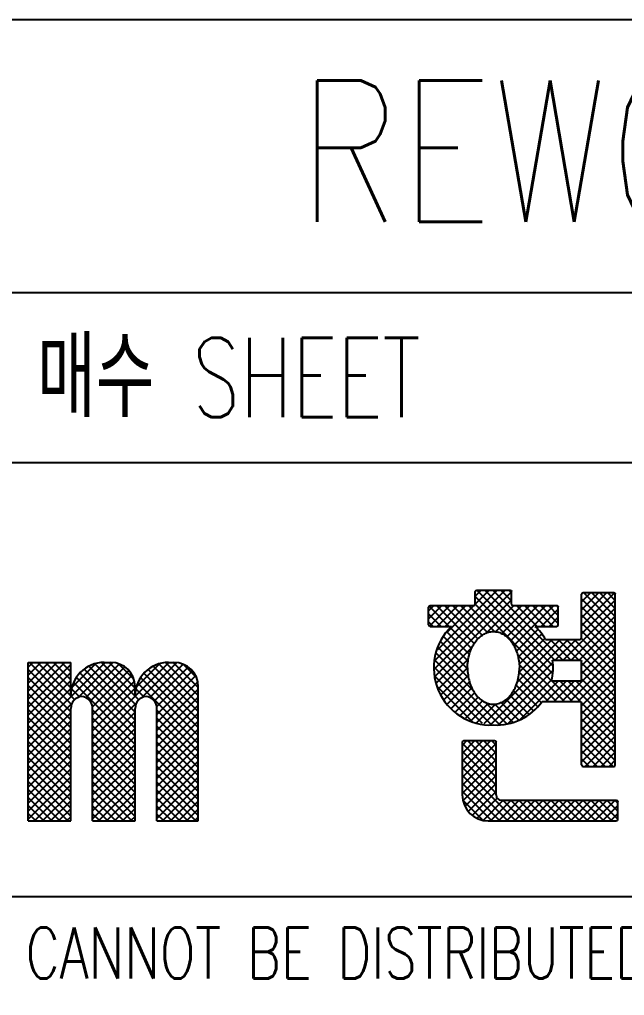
# Model space of a CAD drawing. Extents: x 260 to 819, y -886 to -454.
# Drawn here: x 707.34 to 728.73, y -876.4 to -841.91 of the extents above; entities that cross this region are included whole.
import ezdxf
from ezdxf.enums import TextEntityAlignment as Align

# ---------------------------------------------------------------- set-up
doc = ezdxf.new("R2010")
doc.units = 0
doc.header["$LTSCALE"] = 150
doc.header["$MEASUREMENT"] = 0
doc.linetypes.add('DASHED', pattern=[0.75, 0.5, -0.25])
doc.layers.get('0').update_dxf_attribs({"color": 6, "linetype": 'CONTINUOUS'})
doc.layers.add('5', color=4, linetype='CONTINUOUS')
doc.styles.get("Standard").update_dxf_attribs({"font": 'romans.shx', "width": 0.8, "bigfont": 'whgtxt.shx'})

# ---------------------------------------------------------------- blocks, each defined once
blk = doc.blocks.new('*H17')
at = {"color": 2, "linetype": 'Continuous'}
for p, q in [((-97.31, 6.518), (-98.812, 8.02)), ((-97.277, 6.768), (-98.775, 8.266)), ((-97.167, 6.941), (-98.492, 8.266)), ((-97.31, 7.366), (-98.21, 8.266)), ((-97.31, 7.649), (-97.927, 8.266)), ((-97.31, 7.932), (-97.644, 8.266)), ((-97.31, 8.215), (-97.361, 8.266)), ((-95.035, 6.223), (-96.839, 8.027)), ((-95.035, 6.506), (-96.657, 8.127)), ((-95.005, 6.758), (-96.462, 8.215)), ((-94.898, 6.934), (-96.218, 8.254)), ((-95.035, 7.354), (-95.949, 8.268)), ((-95.092, 7.694), (-95.609, 8.211)), ((-92.804, 6.254), (-94.57, 8.021)), ((-92.804, 6.537), (-94.39, 8.123)), ((-92.804, 6.819), (-94.197, 8.213)), ((-92.804, 7.102), (-93.953, 8.252)), ((-92.804, 7.385), (-93.686, 8.268)), ((-92.868, 7.732), (-93.339, 8.203)), ((-97.31, 6.235), (-98.812, 7.737)), ((-95.035, 5.657), (-97.11, 7.732)), ((-95.035, 5.94), (-96.981, 7.885)), ((-92.804, 5.688), (-94.839, 7.724)), ((-92.804, 5.971), (-94.712, 7.879)), ((-97.31, 5.952), (-98.812, 7.454)), ((-96.985, 7.041), (-97.272, 7.328)), ((-95.035, 5.374), (-97.205, 7.544)), ((-94.72, 7.038), (-94.999, 7.318)), ((-92.804, 5.405), (-94.935, 7.536)), ((-97.31, 5.669), (-98.812, 7.171)), ((-97.31, 5.386), (-98.812, 6.888)), ((-97.31, 5.103), (-98.812, 6.606)), ((-95.035, 5.091), (-96.538, 6.594)), ((-92.804, 5.122), (-94.263, 6.582)), ((-97.31, 4.821), (-98.812, 6.323)), ((-95.035, 4.809), (-96.538, 6.311)), ((-92.804, 4.84), (-94.263, 6.299)), ((-97.31, 4.538), (-98.812, 6.04)), ((-95.035, 4.526), (-96.538, 6.028)), ((-92.804, 4.557), (-94.263, 6.016)), ((-97.31, 4.255), (-98.812, 5.757)), ((-95.035, 4.243), (-96.538, 5.745)), ((-92.804, 4.274), (-94.263, 5.733)), ((-97.31, 3.972), (-98.812, 5.474)), ((-97.31, 3.689), (-98.812, 5.191)), ((-95.035, 3.96), (-96.538, 5.462)), ((-95.035, 3.677), (-96.538, 5.179)), ((-92.804, 3.991), (-94.263, 5.45)), ((-97.31, 3.406), (-98.812, 4.908)), ((-95.035, 3.394), (-96.538, 4.897)), ((-92.804, 3.708), (-94.263, 5.167)), ((-92.804, 3.425), (-94.263, 4.885)), ((-97.31, 3.123), (-98.812, 4.626)), ((-95.035, 3.112), (-96.538, 4.614)), ((-92.804, 3.143), (-94.263, 4.602)), ((-97.31, 2.841), (-98.812, 4.343)), ((-95.035, 2.829), (-96.538, 4.331)), ((-92.804, 2.86), (-94.263, 4.319)), ((-97.419, 2.667), (-98.812, 4.06)), ((-95.156, 2.667), (-96.538, 4.048)), ((-92.893, 2.667), (-94.263, 4.036)), ((-97.702, 2.667), (-98.812, 3.777)), ((-97.985, 2.667), (-98.812, 3.494)), ((-95.439, 2.667), (-96.538, 3.765)), ((-95.722, 2.667), (-96.538, 3.482)), ((-93.176, 2.667), (-94.263, 3.753)), ((-93.459, 2.667), (-94.263, 3.47)), ((-98.268, 2.667), (-98.812, 3.211)), ((-96.005, 2.667), (-96.538, 3.199)), ((-93.742, 2.667), (-94.263, 3.188)), ((-98.55, 2.667), (-98.812, 2.929)), ((-96.288, 2.667), (-96.538, 2.917)), ((-94.025, 2.667), (-94.263, 2.905))]:
    blk.add_line(p, q, dxfattribs=at)
blk = doc.blocks.new('*H18')
at = {"color": 2, "linetype": 'Continuous'}
for p, q in [((-96.101, 8.268), (-98.812, 5.557)), ((-98.649, 8.266), (-98.812, 8.102)), ((-98.366, 8.266), (-98.812, 7.819)), ((-98.083, 8.266), (-98.812, 7.537)), ((-97.8, 8.266), (-98.812, 7.254)), ((-97.518, 8.266), (-98.812, 6.971)), ((-97.31, 8.19), (-98.812, 6.688)), ((-96.432, 8.22), (-97.262, 7.39)), ((-95.831, 8.255), (-97.078, 7.008)), ((-95.595, 8.208), (-96.788, 7.015)), ((-95.417, 8.103), (-96.633, 6.888)), ((-95.261, 7.977), (-96.55, 6.687)), ((-93.839, 8.268), (-96.538, 5.569)), ((-94.172, 8.217), (-94.985, 7.404)), ((-93.573, 8.25), (-94.822, 7.002)), ((-93.338, 8.203), (-94.522, 7.018)), ((-93.167, 8.091), (-94.364, 6.894)), ((-93.016, 7.958), (-94.278, 6.697)), ((-97.31, 7.907), (-98.812, 6.405)), ((-97.31, 7.625), (-98.812, 6.122)), ((-95.147, 7.807), (-96.538, 6.417)), ((-95.073, 7.599), (-96.538, 6.134)), ((-92.903, 7.789), (-94.263, 6.429)), ((-97.31, 7.342), (-98.812, 5.84)), ((-95.035, 7.354), (-96.538, 5.852)), ((-92.836, 7.573), (-94.263, 6.146)), ((-92.804, 7.323), (-94.263, 5.863)), ((-92.804, 7.04), (-94.263, 5.581)), ((-97.264, 6.823), (-98.812, 5.274)), ((-94.985, 6.838), (-96.538, 5.286)), ((-92.804, 6.757), (-94.263, 5.298)), ((-97.31, 6.493), (-98.812, 4.991)), ((-97.31, 6.21), (-98.812, 4.708)), ((-95.035, 6.505), (-96.538, 5.003)), ((-95.035, 6.222), (-96.538, 4.72)), ((-92.804, 6.474), (-94.263, 5.015)), ((-97.31, 5.928), (-98.812, 4.425)), ((-95.035, 5.939), (-96.538, 4.437)), ((-92.804, 6.191), (-94.263, 4.732)), ((-92.804, 5.908), (-94.263, 4.449)), ((-97.31, 5.645), (-98.812, 4.143)), ((-95.035, 5.657), (-96.538, 4.154)), ((-92.804, 5.626), (-94.263, 4.166)), ((-97.31, 5.362), (-98.812, 3.86)), ((-95.035, 5.374), (-96.538, 3.872)), ((-92.804, 5.343), (-94.263, 3.884)), ((-97.31, 5.079), (-98.812, 3.577)), ((-95.035, 5.091), (-96.538, 3.589)), ((-92.804, 5.06), (-94.263, 3.601)), ((-97.31, 4.796), (-98.812, 3.294)), ((-97.31, 4.513), (-98.812, 3.011)), ((-95.035, 4.808), (-96.538, 3.306)), ((-95.035, 4.525), (-96.538, 3.023)), ((-92.804, 4.777), (-94.263, 3.318)), ((-92.804, 4.494), (-94.263, 3.035)), ((-97.31, 4.23), (-98.812, 2.728)), ((-95.035, 4.242), (-96.538, 2.74)), ((-92.804, 4.211), (-94.263, 2.752)), ((-97.31, 3.948), (-98.591, 2.667)), ((-95.035, 3.96), (-96.328, 2.667)), ((-92.804, 3.929), (-94.066, 2.667)), ((-97.31, 3.665), (-98.308, 2.667)), ((-95.035, 3.677), (-96.045, 2.667)), ((-92.804, 3.646), (-93.783, 2.667)), ((-97.31, 3.382), (-98.025, 2.667)), ((-95.035, 3.394), (-95.763, 2.667)), ((-95.035, 3.111), (-95.48, 2.667)), ((-92.804, 3.363), (-93.5, 2.667)), ((-97.31, 3.099), (-97.742, 2.667)), ((-97.31, 2.816), (-97.46, 2.667)), ((-95.035, 2.828), (-95.197, 2.667)), ((-92.804, 3.08), (-93.217, 2.667)), ((-92.804, 2.797), (-92.934, 2.667))]:
    blk.add_line(p, q, dxfattribs=at)
blk = doc.blocks.new('*H23')
at = {"color": 2, "linetype": 'Continuous'}
for p, q in [((-82.276, 4.211), (-83.467, 5.403)), ((-82.276, 4.494), (-83.29, 5.508)), ((-82.276, 4.777), (-83.007, 5.508)), ((-82.276, 5.06), (-82.724, 5.508)), ((-82.276, 5.343), (-82.441, 5.508)), ((-82.276, 3.928), (-83.467, 5.12)), ((-82.276, 3.646), (-83.467, 4.837)), ((-81.58, 2.667), (-83.467, 4.554)), ((-81.863, 2.667), (-83.467, 4.272)), ((-82.145, 2.667), (-83.467, 3.989)), ((-82.428, 2.667), (-83.467, 3.706)), ((-82.751, 2.706), (-83.428, 3.383)), ((-81.297, 2.667), (-82.03, 3.4)), ((-81.014, 2.667), (-81.747, 3.4)), ((-80.731, 2.667), (-81.465, 3.4)), ((-80.448, 2.667), (-81.182, 3.4)), ((-80.166, 2.667), (-80.899, 3.4)), ((-79.883, 2.667), (-80.616, 3.4)), ((-79.6, 2.667), (-80.333, 3.4)), ((-79.317, 2.667), (-80.05, 3.4)), ((-79.034, 2.667), (-79.768, 3.4)), ((-78.751, 2.667), (-79.485, 3.4)), ((-78.469, 2.667), (-79.202, 3.4)), ((-78.186, 2.667), (-78.919, 3.4)), ((-77.968, 2.732), (-78.636, 3.4)), ((-77.968, 3.014), (-78.353, 3.4)), ((-77.968, 3.297), (-78.07, 3.4))]:
    blk.add_line(p, q, dxfattribs=at)
blk = doc.blocks.new('*H24')
at = {"color": 2, "linetype": 'Continuous'}
for p, q in [((-83.304, 5.508), (-83.467, 5.345)), ((-83.022, 5.508), (-83.467, 5.062)), ((-82.739, 5.508), (-83.467, 4.779)), ((-82.456, 5.508), (-83.467, 4.497)), ((-82.276, 5.405), (-83.467, 4.214)), ((-82.276, 5.123), (-83.467, 3.931)), ((-82.276, 4.84), (-83.467, 3.648)), ((-82.276, 4.557), (-83.431, 3.401)), ((-82.276, 4.274), (-83.366, 3.184)), ((-82.276, 3.991), (-83.252, 3.015)), ((-82.276, 3.708), (-83.109, 2.875)), ((-82.23, 3.471), (-82.94, 2.762)), ((-82.019, 3.4), (-82.718, 2.7)), ((-81.736, 3.4), (-82.469, 2.667)), ((-81.453, 3.4), (-82.186, 2.667)), ((-81.17, 3.4), (-81.903, 2.667)), ((-80.887, 3.4), (-81.62, 2.667)), ((-80.604, 3.4), (-81.338, 2.667)), ((-80.321, 3.4), (-81.055, 2.667)), ((-80.039, 3.4), (-80.772, 2.667)), ((-79.756, 3.4), (-80.489, 2.667)), ((-79.473, 3.4), (-80.206, 2.667)), ((-79.19, 3.4), (-79.923, 2.667)), ((-78.907, 3.4), (-79.641, 2.667)), ((-78.624, 3.4), (-79.358, 2.667)), ((-78.342, 3.4), (-79.075, 2.667)), ((-78.059, 3.4), (-78.792, 2.667)), ((-77.968, 3.208), (-78.509, 2.667)), ((-77.968, 2.925), (-78.226, 2.667))]:
    blk.add_line(p, q, dxfattribs=at)
blk = doc.blocks.new('*H35')
at = {"color": 2, "linetype": 'Continuous'}
for p, q in [((-80.26, 8.135), (-82.95, 10.825)), ((-80.192, 8.35), (-82.667, 10.825)), ((-79.909, 8.35), (-82.384, 10.825)), ((-81.726, 10.45), (-82.101, 10.825)), ((-81.726, 10.732), (-81.818, 10.825)), ((-78.059, 9.611), (-79.181, 10.733)), ((-78.059, 9.894), (-78.898, 10.733)), ((-78.059, 10.177), (-78.615, 10.733)), ((-78.059, 10.46), (-78.332, 10.733)), ((-80.269, 7.861), (-83.009, 10.601)), ((-78.059, 9.329), (-79.251, 10.52)), ((-83.929, 9.541), (-84.644, 10.256)), ((-83.044, 8.94), (-84.379, 10.275)), ((-82.92, 9.098), (-84.097, 10.275)), ((-82.768, 9.228), (-83.814, 10.275)), ((-82.579, 9.323), (-83.531, 10.275)), ((-82.33, 9.356), (-83.248, 10.275)), ((-80.31, 7.619), (-83.012, 10.322)), ((-80.818, 9.541), (-81.551, 10.275)), ((-80.535, 9.541), (-81.268, 10.275)), ((-80.252, 9.541), (-80.985, 10.275)), ((-80.076, 9.648), (-80.703, 10.275)), ((-80.076, 9.931), (-80.42, 10.275)), ((-80.076, 10.214), (-80.137, 10.275)), ((-78.059, 9.046), (-79.251, 10.237)), ((-84.212, 9.541), (-84.659, 9.989)), ((-84.495, 9.541), (-84.659, 9.706)), ((-78.059, 8.763), (-79.251, 9.955)), ((-78.059, 8.48), (-79.251, 9.672)), ((-83.218, 8.548), (-84.003, 9.332)), ((-83.144, 8.756), (-83.882, 9.495)), ((-78.059, 8.197), (-79.251, 9.389)), ((-83.283, 8.047), (-84.244, 9.008)), ((-83.266, 8.313), (-84.123, 9.17)), ((-79.626, 8.35), (-80.359, 9.083)), ((-79.343, 8.35), (-80.077, 9.083)), ((-78.059, 7.349), (-79.794, 9.083)), ((-78.059, 7.632), (-79.511, 9.083)), ((-78.059, 7.914), (-79.26, 9.115)), ((-83.247, 7.728), (-84.318, 8.799)), ((-82.159, 6.075), (-84.449, 8.364)), ((-83.092, 7.291), (-84.383, 8.581)), ((-79.857, 6.883), (-81.515, 8.542)), ((-82.434, 6.067), (-84.451, 8.083)), ((-80.139, 6.883), (-81.456, 8.2)), ((-78.059, 7.066), (-79.251, 8.257)), ((-78.059, 6.783), (-79.251, 7.975)), ((-82.759, 6.109), (-84.434, 7.784)), ((-80.675, 6.853), (-81.498, 7.676)), ((-80.422, 6.883), (-81.458, 7.919)), ((-79.574, 6.883), (-80.307, 7.616)), ((-79.28, 6.872), (-80.024, 7.616)), ((-78.059, 5.934), (-79.741, 7.616)), ((-78.059, 6.217), (-79.459, 7.616)), ((-78.059, 6.5), (-79.251, 7.692)), ((-83.104, 6.171), (-84.331, 7.398)), ((-80.949, 6.562), (-81.657, 7.269)), ((-80.812, 6.708), (-81.564, 7.459)), ((-81.285, 6.331), (-81.914, 6.961)), ((-81.112, 6.442), (-81.772, 7.102)), ((-81.897, 6.095), (-82.662, 6.861)), ((-81.681, 6.162), (-82.314, 6.795)), ((-81.469, 6.233), (-82.089, 6.853)), ((-78.059, 5.652), (-79.262, 6.854)), ((-78.059, 5.369), (-79.251, 6.56)), ((-78.059, 5.086), (-79.251, 6.278)), ((-78.059, 4.803), (-79.251, 5.995)), ((-78.131, 4.592), (-79.251, 5.712)), ((-78.414, 4.592), (-79.251, 5.429)), ((-78.696, 4.592), (-79.251, 5.146)), ((-78.979, 4.592), (-79.251, 4.863))]:
    blk.add_line(p, q, dxfattribs=at)
blk = doc.blocks.new('*H36')
at = {"color": 2, "linetype": 'Continuous'}
for p, q in [((-81.948, 10.825), (-84.463, 8.309)), ((-81.726, 10.764), (-84.448, 8.041)), ((-82.231, 10.825), (-84.344, 8.711)), ((-82.513, 10.825), (-83.01, 10.328)), ((-82.796, 10.825), (-83.009, 10.612)), ((-78.928, 10.733), (-79.251, 10.41)), ((-78.645, 10.733), (-79.251, 10.127)), ((-78.362, 10.733), (-79.251, 9.844)), ((-78.09, 10.723), (-79.251, 9.562)), ((-79.222, 10.722), (-79.24, 10.704)), ((-81.726, 10.481), (-84.434, 7.773)), ((-78.059, 10.47), (-79.251, 9.279)), ((-84.478, 10.275), (-84.659, 10.093)), ((-84.195, 10.275), (-84.659, 9.81)), ((-83.912, 10.275), (-84.633, 9.553)), ((-83.629, 10.275), (-84.362, 9.541)), ((-83.346, 10.275), (-84.08, 9.541)), ((-83.063, 10.275), (-83.994, 9.345)), ((-81.649, 10.275), (-82.615, 9.309)), ((-81.366, 10.275), (-82.289, 9.352)), ((-81.084, 10.275), (-82.07, 9.288)), ((-80.801, 10.275), (-81.898, 9.177)), ((-80.518, 10.275), (-81.759, 9.034)), ((-80.235, 10.275), (-81.647, 8.863)), ((-80.076, 10.151), (-80.685, 9.541)), ((-78.059, 10.188), (-79.897, 8.35)), ((-80.076, 9.868), (-80.403, 9.541)), ((-78.059, 9.905), (-79.614, 8.35)), ((-80.789, 9.438), (-81.556, 8.671)), ((-80.084, 9.577), (-80.112, 9.549)), ((-78.059, 9.622), (-79.331, 8.35)), ((-78.059, 9.339), (-79.251, 8.147)), ((-79.73, 9.083), (-82.71, 6.102)), ((-80.012, 9.083), (-81.525, 7.571)), ((-80.661, 9.283), (-81.492, 8.452)), ((-80.295, 9.083), (-81.458, 7.92)), ((-80.547, 9.114), (-81.456, 8.205)), ((-79.447, 9.083), (-80.18, 8.35)), ((-78.059, 9.056), (-79.251, 7.865)), ((-83.122, 8.802), (-84.389, 7.535)), ((-78.059, 8.773), (-79.95, 6.883)), ((-83.257, 8.384), (-84.305, 7.336)), ((-78.059, 8.491), (-79.667, 6.883)), ((-83.284, 8.074), (-84.221, 7.138)), ((-80.269, 8.26), (-82.46, 6.07)), ((-80.263, 7.984), (-82.174, 6.073)), ((-78.059, 8.208), (-79.384, 6.883)), ((-83.264, 7.811), (-84.126, 6.949)), ((-80.303, 7.661), (-81.864, 6.1)), ((-80.065, 7.616), (-81.438, 6.243)), ((-79.782, 7.616), (-80.515, 6.883)), ((-79.499, 7.616), (-80.232, 6.883)), ((-78.059, 7.925), (-79.251, 6.733)), ((-78.059, 7.642), (-79.251, 6.45)), ((-83.212, 7.58), (-83.99, 6.802)), ((-83.135, 7.375), (-83.854, 6.656)), ((-78.059, 7.359), (-79.251, 6.168)), ((-83.033, 7.194), (-83.718, 6.509)), ((-82.907, 7.037), (-83.546, 6.398)), ((-82.751, 6.91), (-83.359, 6.302)), ((-78.059, 7.076), (-79.251, 5.885)), ((-82.557, 6.821), (-83.172, 6.206)), ((-82.299, 6.796), (-82.961, 6.135)), ((-78.059, 6.793), (-79.251, 5.602)), ((-78.059, 6.511), (-79.251, 5.319)), ((-78.059, 6.228), (-79.251, 5.036)), ((-78.059, 5.945), (-79.251, 4.753)), ((-78.059, 5.662), (-79.13, 4.592)), ((-78.059, 5.379), (-78.847, 4.592)), ((-78.059, 5.096), (-78.564, 4.592)), ((-78.059, 4.814), (-78.281, 4.592))]:
    blk.add_line(p, q, dxfattribs=at)
blk = doc.blocks.new('ansi-c')
at = {"color": 210, "linetype": 'Continuous'}
for p, q in [((346.501, 389.047), (462.001, 389.047)), ((346.501, 379.397), (462.001, 379.397)), ((321.501, 373.397), (462.001, 373.397))]:
    blk.add_line(p, q, dxfattribs=at)
at = {"color": 7, "linetype": 'Continuous'}
for p, q in [((393.992, 368.833), (394.008, 368.872)), ((393.992, 368.393), (393.992, 368.833)), ((394.008, 368.872), (394.047, 368.888)), ((394.047, 368.888), (395.22, 368.888)), ((395.22, 368.888), (395.259, 368.872)), ((395.259, 368.872), (395.275, 368.833)), ((395.275, 368.393), (395.275, 368.833)), ((397.75, 368.741), (397.766, 368.78)), ((397.75, 367.201), (397.75, 368.741)), ((397.766, 368.78), (397.805, 368.796)), ((397.805, 368.796), (398.887, 368.796)), ((398.887, 368.796), (398.926, 368.78)), ((398.926, 368.78), (398.942, 368.741)), ((398.942, 362.71), (398.942, 368.741)), ((392.342, 368.283), (392.358, 368.322)), ((392.342, 367.66), (392.342, 368.283)), ((392.358, 368.322), (392.397, 368.338)), ((392.397, 368.338), (393.937, 368.338)), ((393.937, 368.338), (393.976, 368.354)), ((393.976, 368.354), (393.992, 368.393)), ((395.275, 368.393), (395.291, 368.354)), ((395.291, 368.354), (395.33, 368.338)), ((395.33, 368.338), (396.87, 368.338)), ((396.87, 368.338), (396.909, 368.322)), ((396.909, 368.322), (396.925, 368.283)), ((396.925, 367.66), (396.925, 368.283)), ((392.342, 367.66), (392.358, 367.621)), ((392.358, 367.621), (392.397, 367.605)), ((392.397, 367.605), (393.154, 367.605)), ((396.113, 367.605), (396.87, 367.605)), ((396.87, 367.605), (396.909, 367.621)), ((396.909, 367.621), (396.925, 367.66)), ((394.162, 367.239), (394.202, 367.27)), ((394.202, 367.27), (394.242, 367.298)), ((394.242, 367.298), (394.283, 367.324)), ((394.283, 367.324), (394.324, 367.346)), ((394.324, 367.346), (394.367, 367.366)), ((394.367, 367.366), (394.411, 367.383)), ((394.411, 367.383), (394.454, 367.397)), ((394.454, 367.397), (394.499, 367.408)), ((394.499, 367.408), (394.543, 367.415)), ((394.543, 367.415), (394.588, 367.42)), ((394.588, 367.42), (394.633, 367.421)), ((394.633, 367.421), (394.678, 367.42)), ((394.678, 367.42), (394.723, 367.415)), ((394.723, 367.415), (394.768, 367.408)), ((394.768, 367.408), (394.812, 367.397)), ((394.812, 367.397), (394.856, 367.383)), ((394.856, 367.383), (394.899, 367.366)), ((394.899, 367.366), (394.942, 367.346)), ((394.942, 367.346), (394.984, 367.324)), ((394.984, 367.324), (395.026, 367.298)), ((395.026, 367.298), (395.066, 367.27)), ((395.066, 367.27), (395.104, 367.239)), ((393.897, 366.903), (393.924, 366.952)), ((393.924, 366.952), (393.954, 367)), ((393.954, 367), (393.986, 367.046)), ((393.986, 367.046), (394.018, 367.089)), ((394.018, 367.089), (394.052, 367.13)), ((394.052, 367.13), (394.087, 367.169)), ((394.087, 367.169), (394.124, 367.205)), ((394.124, 367.205), (394.162, 367.239)), ((395.104, 367.239), (395.143, 367.205)), ((395.143, 367.205), (395.179, 367.169)), ((395.179, 367.169), (395.214, 367.13)), ((395.214, 367.13), (395.249, 367.089)), ((395.249, 367.089), (395.282, 367.046)), ((395.282, 367.046), (395.313, 367)), ((395.313, 367), (395.342, 366.952)), ((395.342, 366.952), (395.369, 366.903)), ((396.474, 367.146), (397.695, 367.146)), ((397.695, 367.146), (397.734, 367.163)), ((397.734, 367.163), (397.75, 367.201)), ((393.757, 366.511), (393.771, 366.57)), ((393.771, 366.57), (393.787, 366.629)), ((393.787, 366.629), (393.804, 366.687)), ((393.804, 366.687), (393.826, 366.743)), ((393.826, 366.743), (393.847, 366.798)), ((393.847, 366.798), (393.872, 366.851)), ((393.872, 366.851), (393.897, 366.903)), ((395.369, 366.903), (395.396, 366.851)), ((395.396, 366.851), (395.419, 366.798)), ((395.419, 366.798), (395.442, 366.743)), ((395.442, 366.743), (395.462, 366.687)), ((395.462, 366.687), (395.481, 366.629)), ((395.481, 366.629), (395.497, 366.57)), ((395.497, 366.57), (395.511, 366.511)), ((378.189, 360.73), (378.189, 366.329)), ((378.189, 366.329), (379.691, 366.329)), ((379.691, 365.151), (379.691, 366.329)), ((380.871, 366.331), (381.107, 366.331)), ((383.146, 366.331), (383.339, 366.331)), ((393.718, 366.201), (393.721, 366.264)), ((393.721, 366.264), (393.727, 366.326)), ((393.727, 366.326), (393.734, 366.388)), ((393.734, 366.388), (393.744, 366.45)), ((393.744, 366.45), (393.757, 366.511)), ((395.511, 366.511), (395.523, 366.45)), ((395.523, 366.45), (395.532, 366.388)), ((395.532, 366.388), (395.541, 366.326)), ((395.541, 366.326), (395.546, 366.264)), ((395.546, 366.264), (395.549, 366.201)), ((396.725, 366.413), (397.695, 366.413)), ((397.695, 366.413), (397.734, 366.397)), ((397.734, 366.397), (397.75, 366.358)), ((397.75, 365.735), (397.75, 366.358)), ((397.75, 365.735), (397.75, 366.358)), ((393.717, 366.138), (393.718, 366.201)), ((393.717, 366.138), (393.718, 366.075)), ((393.718, 366.075), (393.721, 366.012)), ((393.721, 366.012), (393.727, 365.95)), ((393.727, 365.95), (393.734, 365.888)), ((393.734, 365.888), (393.744, 365.826)), ((395.523, 365.826), (395.532, 365.888)), ((395.532, 365.888), (395.541, 365.95)), ((395.541, 365.95), (395.546, 366.012)), ((395.546, 366.012), (395.549, 366.075)), ((395.549, 366.201), (395.551, 366.138)), ((395.549, 366.075), (395.551, 366.138)), ((393.744, 365.826), (393.757, 365.766)), ((393.757, 365.766), (393.771, 365.706)), ((393.771, 365.706), (393.787, 365.647)), ((393.787, 365.647), (393.804, 365.589)), ((393.804, 365.589), (393.826, 365.533)), ((393.826, 365.533), (393.847, 365.478)), ((395.419, 365.478), (395.442, 365.533)), ((395.442, 365.533), (395.462, 365.589)), ((395.462, 365.589), (395.481, 365.647)), ((395.481, 365.647), (395.497, 365.706)), ((395.497, 365.706), (395.511, 365.766)), ((395.511, 365.766), (395.523, 365.826)), ((396.691, 365.68), (397.695, 365.68)), ((397.695, 365.68), (397.734, 365.696)), ((397.734, 365.696), (397.75, 365.735)), ((381.966, 365.151), (381.966, 365.473)), ((384.197, 360.73), (384.197, 365.473)), ((393.847, 365.478), (393.872, 365.425)), ((393.872, 365.425), (393.897, 365.374)), ((393.897, 365.374), (393.924, 365.324)), ((393.924, 365.324), (393.954, 365.276)), ((393.954, 365.276), (393.986, 365.231)), ((393.986, 365.231), (394.018, 365.187)), ((394.018, 365.187), (394.052, 365.146)), ((395.214, 365.146), (395.249, 365.187)), ((395.249, 365.187), (395.282, 365.231)), ((395.282, 365.231), (395.313, 365.276)), ((395.313, 365.276), (395.342, 365.324)), ((395.342, 365.324), (395.369, 365.374)), ((395.369, 365.374), (395.396, 365.425)), ((395.396, 365.425), (395.419, 365.478)), ((394.052, 365.146), (394.087, 365.107)), ((394.087, 365.107), (394.124, 365.071)), ((394.124, 365.071), (394.162, 365.037)), ((394.162, 365.037), (394.202, 365.006)), ((394.202, 365.006), (394.242, 364.978)), ((394.242, 364.978), (394.283, 364.953)), ((394.283, 364.953), (394.324, 364.93)), ((394.324, 364.93), (394.367, 364.91)), ((394.367, 364.91), (394.411, 364.893)), ((394.411, 364.893), (394.454, 364.88)), ((394.454, 364.88), (394.499, 364.869)), ((394.499, 364.869), (394.543, 364.861)), ((394.543, 364.861), (394.588, 364.856)), ((394.588, 364.856), (394.633, 364.855)), ((394.633, 364.855), (394.678, 364.856)), ((394.678, 364.856), (394.723, 364.861)), ((394.723, 364.861), (394.768, 364.869)), ((394.768, 364.869), (394.812, 364.88)), ((394.812, 364.88), (394.856, 364.893)), ((394.856, 364.893), (394.899, 364.91)), ((394.899, 364.91), (394.942, 364.93)), ((394.942, 364.93), (394.984, 364.953)), ((394.984, 364.953), (395.026, 364.978)), ((395.026, 364.978), (395.066, 365.006)), ((395.066, 365.006), (395.104, 365.037)), ((395.104, 365.037), (395.143, 365.071)), ((395.143, 365.071), (395.179, 365.107)), ((395.179, 365.107), (395.214, 365.146)), ((396.354, 364.947), (397.695, 364.947)), ((397.695, 364.947), (397.734, 364.93)), ((397.734, 364.93), (397.75, 364.892)), ((397.75, 362.71), (397.75, 364.892)), ((397.75, 362.71), (397.75, 364.892)), ((379.691, 360.73), (379.691, 364.7)), ((380.463, 360.73), (380.463, 364.7)), ((381.966, 360.73), (381.966, 364.7)), ((382.738, 360.73), (382.738, 364.7)), ((393.534, 363.517), (393.55, 363.556)), ((393.534, 361.647), (393.534, 363.517)), ((393.55, 363.556), (393.589, 363.572)), ((393.589, 363.572), (394.67, 363.572)), ((394.67, 363.572), (394.709, 363.556)), ((394.709, 363.556), (394.725, 363.517)), ((394.725, 361.647), (394.725, 363.517)), ((397.75, 362.71), (397.766, 362.671)), ((397.766, 362.671), (397.805, 362.655)), ((397.805, 362.655), (398.887, 362.655)), ((398.887, 362.655), (398.926, 362.671)), ((398.926, 362.671), (398.942, 362.71)), ((394.908, 361.463), (398.978, 361.463)), ((398.978, 361.463), (399.017, 361.447)), ((399.017, 361.447), (399.033, 361.408)), ((399.033, 360.785), (399.033, 361.408)), ((378.189, 360.73), (379.691, 360.73)), ((380.463, 360.73), (381.966, 360.73)), ((382.738, 360.73), (384.197, 360.73)), ((394.45, 360.73), (398.978, 360.73)), ((398.978, 360.73), (399.017, 360.746)), ((399.017, 360.746), (399.033, 360.785))]:
    blk.add_line(p, q, dxfattribs=at)
at = {"color": 5, "linetype": 'Continuous'}
blk.add_line((-56.399, 358.063), (477.001, 358.063), dxfattribs=at)
at = {"color": 7, "linetype": 'Continuous'}
for centre, radius, start, end in [((394.543, 366.139), 2.02, 133.4724, 272.5658), ((394.724, 366.139), 2.02, 29.9188, 46.5276), ((380.871, 365.151), 1.18, 90, 180), ((381.107, 365.473), 0.858, 0, 90), ((383.146, 365.151), 1.18, 90, 180), ((383.339, 365.473), 0.858, 0, 90), ((394.724, 366.139), 2.02, 346.8548, 7.7977), ((380.12, 364.7), 0.429, 95.7392, 180), ((380.034, 364.7), 0.429, 0, 84.2608), ((382.395, 364.7), 0.429, 95.7392, 180), ((382.309, 364.7), 0.429, 360, 84.2608), ((394.724, 366.139), 2.02, 267.4342, 323.8064), ((394.45, 361.647), 0.917, 180, 270), ((394.908, 361.647), 0.183, 180, 270)]:
    blk.add_arc(centre, radius, start, end, dxfattribs=at)
for name in ['*H35', '*H36', '*H17', '*H18', '*H23', '*H24']:
    blk.add_blockref(name, (477.001, 358.063), dxfattribs=at)
at = {"color": 130, "linetype": 'Continuous', "width": 0.7}
blk.add_text('매수 SHEET', height=2.8, dxfattribs=at).set_placement((378.501, 376.397), align=Align.MIDDLE_LEFT)
at = {"color": 210, "linetype": 'Continuous', "width": 0.74}
blk.add_text('본 도면은 당사 재산으로서 허가없이 무단복사/배포 금지함.  PROPERTY OF ISSUING ENTITY. CANNOT BE DISTRIBUTED OR REPRODUCED WITHOUT AUTHORIZATION.', height=1.8, dxfattribs=at).set_placement((307.001, 356.063), align=Align.MIDDLE_LEFT)

msp = doc.modelspace()

# ---------------------------------------------------------------- block references
at = {"linetype": 'DASHED'}
msp.add_blockref('ansi-c', (329.46, -1230.96), dxfattribs=at)
msp.add_blockref('ansi-c', (329.46, -1230.96), dxfattribs=at)

# ---------------------------------------------------------------- texts
at = {"layer": '5', "color": 3, "width": 0.8}
msp.add_text('REW00081CT0', height=5, dxfattribs=at).set_placement((717.18, -846.564), align=Align.MIDDLE_LEFT)

doc.saveas('drawing.dxf')
